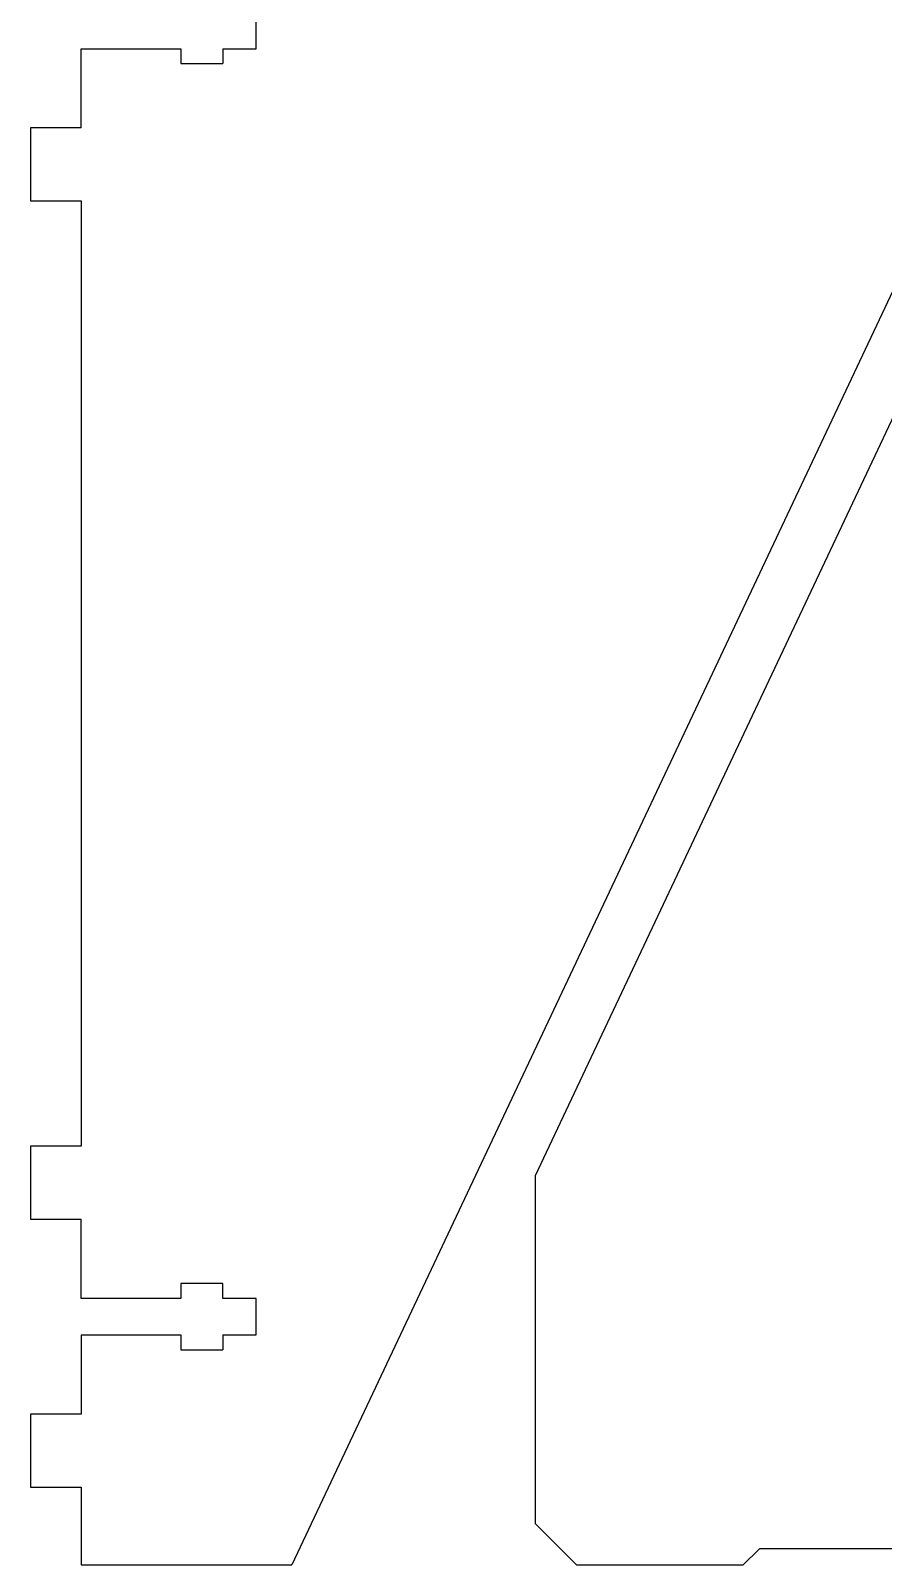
# Model space of a CAD drawing. Extents: x 0 to 621, y -370 to 0.
# Drawn here: x 376.2 to 479, y -370.1 to -185 of the extents above; entities that cross this region are included whole.
import ezdxf

# ---------------------------------------------------------------- set-up
doc = ezdxf.new("R2010")
doc.units = 0
doc.layers.get('0').update_dxf_attribs({"linetype": 'CONTINUOUS'})

# ---------------------------------------------------------------- blocks, each defined once
blk = doc.blocks.new('BLOCK_2493')
at = {"color": 7}
blk.add_lwpolyline([(394.25, -189), (399.35, -189)], dxfattribs=at)
blk = doc.blocks.new('BLOCK_2499')
at = {"color": 7}
blk.add_lwpolyline([(394.25, -336.08), (394.25, -337.88)], dxfattribs=at)
blk = doc.blocks.new('BLOCK_2500')
at = {"color": 7}
blk.add_lwpolyline([(394.25, -342.28), (394.25, -344.08)], dxfattribs=at)
blk = doc.blocks.new('BLOCK_2501')
at = {"color": 7}
blk.add_lwpolyline([(403.35, -342.28), (403.35, -337.88)], dxfattribs=at)
blk = doc.blocks.new('BLOCK_2502')
at = {"color": 7}
blk.add_lwpolyline([(399.35, -342.28), (403.35, -342.28)], dxfattribs=at)
blk = doc.blocks.new('BLOCK_2503')
at = {"color": 7}
blk.add_lwpolyline([(399.35, -342.28), (399.35, -344.08)], dxfattribs=at)
blk = doc.blocks.new('BLOCK_2504')
at = {"color": 7}
blk.add_lwpolyline([(382.25, -342.28), (394.25, -342.28)], dxfattribs=at)
blk = doc.blocks.new('BLOCK_2505')
at = {"color": 7}
blk.add_lwpolyline([(403.35, -337.88), (399.35, -337.88)], dxfattribs=at)
blk = doc.blocks.new('BLOCK_2506')
at = {"color": 7}
blk.add_lwpolyline([(394.25, -337.88), (382.25, -337.88)], dxfattribs=at)
blk = doc.blocks.new('BLOCK_2507')
at = {"color": 7}
blk.add_lwpolyline([(399.35, -336.08), (394.25, -336.08)], dxfattribs=at)
blk = doc.blocks.new('BLOCK_2508')
at = {"color": 7}
blk.add_lwpolyline([(614.84, -368.06), (464.04, -368.06)], dxfattribs=at)
blk = doc.blocks.new('BLOCK_2532')
at = {"color": 7}
blk.add_lwpolyline([(382.25, -360.64), (382.25, -370)], dxfattribs=at)
blk = doc.blocks.new('BLOCK_2533')
at = {"color": 7}
blk.add_lwpolyline([(376.15, -328.34), (382.25, -328.34)], dxfattribs=at)
blk = doc.blocks.new('BLOCK_2534')
at = {"color": 7}
blk.add_lwpolyline([(382.25, -319.54), (376.15, -319.54)], dxfattribs=at)
blk = doc.blocks.new('BLOCK_2535')
at = {"color": 7}
blk.add_lwpolyline([(376.15, -319.54), (376.15, -328.34)], dxfattribs=at)
blk = doc.blocks.new('BLOCK_2540')
at = {"color": 7}
blk.add_lwpolyline([(394.25, -187.2), (394.25, -189)], dxfattribs=at)
blk = doc.blocks.new('BLOCK_2557')
at = {"color": 7}
blk.add_lwpolyline([(403.35, -187.2), (403.35, -182.8)], dxfattribs=at)
blk = doc.blocks.new('BLOCK_2558')
at = {"color": 7}
blk.add_lwpolyline([(560.05, -47), (407.65, -370)], dxfattribs=at)
blk = doc.blocks.new('BLOCK_2559')
at = {"color": 7}
blk.add_lwpolyline([(399.35, -187.2), (403.35, -187.2)], dxfattribs=at)
blk = doc.blocks.new('BLOCK_2560')
at = {"color": 7}
blk.add_lwpolyline([(399.35, -187.2), (399.35, -189)], dxfattribs=at)
blk = doc.blocks.new('BLOCK_2562')
at = {"color": 7}
blk.add_lwpolyline([(382.25, -370), (407.65, -370)], dxfattribs=at)
blk = doc.blocks.new('BLOCK_2564')
at = {"color": 7}
blk.add_lwpolyline([(382.25, -351.84), (376.15, -351.84)], dxfattribs=at)
blk = doc.blocks.new('BLOCK_2565')
at = {"color": 7}
blk.add_lwpolyline([(376.15, -351.84), (376.15, -360.64)], dxfattribs=at)
blk = doc.blocks.new('BLOCK_2566')
at = {"color": 7}
blk.add_lwpolyline([(376.15, -360.64), (382.25, -360.64)], dxfattribs=at)
blk = doc.blocks.new('BLOCK_2567')
at = {"color": 7}
blk.add_lwpolyline([(437.04, -365.06), (437.04, -323.06)], dxfattribs=at)
blk = doc.blocks.new('BLOCK_2572')
at = {"color": 7}
blk.add_lwpolyline([(394.25, -344.08), (399.35, -344.08)], dxfattribs=at)
blk = doc.blocks.new('BLOCK_2573')
at = {"color": 7}
blk.add_lwpolyline([(399.35, -337.88), (399.35, -336.08)], dxfattribs=at)
blk = doc.blocks.new('BLOCK_2574')
at = {"color": 7}
blk.add_lwpolyline([(382.25, -342.28), (382.25, -351.84)], dxfattribs=at)
blk = doc.blocks.new('BLOCK_2575')
at = {"color": 7}
blk.add_lwpolyline([(382.25, -337.88), (382.25, -328.34)], dxfattribs=at)
blk = doc.blocks.new('BLOCK_2585')
at = {"color": 7}
blk.add_lwpolyline([(382.25, -187.2), (394.25, -187.2)], dxfattribs=at)
blk = doc.blocks.new('BLOCK_2590')
at = {"color": 7}
blk.add_lwpolyline([(437.04, -323.06), (589.44, -0.06)], dxfattribs=at)
blk = doc.blocks.new('BLOCK_2601')
at = {"color": 7}
blk.add_lwpolyline([(462.04, -370.06), (442.04, -370.06)], dxfattribs=at)
blk = doc.blocks.new('BLOCK_2622')
at = {"color": 7}
blk.add_lwpolyline([(382.25, -196.75), (376.15, -196.75)], dxfattribs=at)
blk = doc.blocks.new('BLOCK_2623')
at = {"color": 7}
blk.add_lwpolyline([(376.15, -196.75), (376.15, -205.55)], dxfattribs=at)
blk = doc.blocks.new('BLOCK_2624')
at = {"color": 7}
blk.add_lwpolyline([(376.15, -205.55), (382.25, -205.55)], dxfattribs=at)
blk = doc.blocks.new('BLOCK_2625')
at = {"color": 7}
blk.add_lwpolyline([(382.25, -205.55), (382.25, -319.54)], dxfattribs=at)
blk = doc.blocks.new('BLOCK_2629')
at = {"color": 7}
blk.add_lwpolyline([(382.25, -196.75), (382.25, -187.2)], dxfattribs=at)
blk = doc.blocks.new('BLOCK_2652')
at = {"color": 7}
blk.add_lwpolyline([(442.04, -370.06), (437.04, -365.06)], dxfattribs=at)
blk = doc.blocks.new('BLOCK_2653')
at = {"color": 7}
blk.add_lwpolyline([(464.04, -368.06), (462.04, -370.06)], dxfattribs=at)

msp = doc.modelspace()

# ---------------------------------------------------------------- block references
for name in ['BLOCK_2590', 'BLOCK_2558', 'BLOCK_2557', 'BLOCK_2585', 'BLOCK_2629', 'BLOCK_2540', 'BLOCK_2559', 'BLOCK_2560', 'BLOCK_2493', 'BLOCK_2622', 'BLOCK_2623', 'BLOCK_2624', 'BLOCK_2625', 'BLOCK_2534', 'BLOCK_2535', 'BLOCK_2567', 'BLOCK_2533', 'BLOCK_2575', 'BLOCK_2499', 'BLOCK_2507', 'BLOCK_2573', 'BLOCK_2506', 'BLOCK_2505', 'BLOCK_2501', 'BLOCK_2504', 'BLOCK_2574', 'BLOCK_2500', 'BLOCK_2502', 'BLOCK_2503', 'BLOCK_2572', 'BLOCK_2564', 'BLOCK_2565', 'BLOCK_2566', 'BLOCK_2532', 'BLOCK_2652', 'BLOCK_2653', 'BLOCK_2508', 'BLOCK_2562', 'BLOCK_2601']:
    msp.add_blockref(name, (0, 0))

doc.saveas('drawing.dxf')
